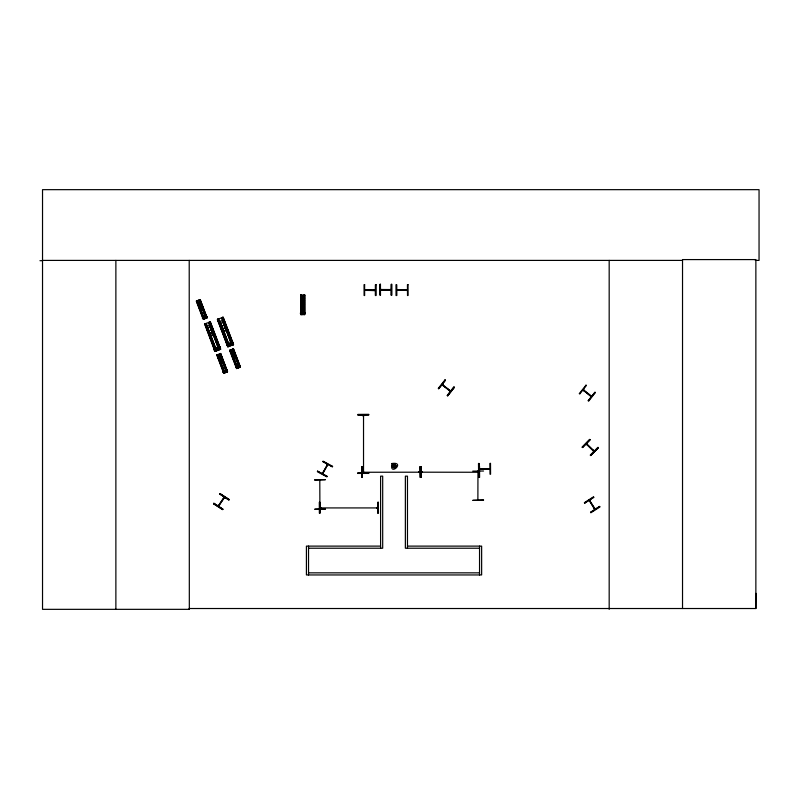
<?xml version="1.0" encoding="UTF-8"?>
<svg xmlns="http://www.w3.org/2000/svg" width="799" height="799" viewBox="0 0 799 799"><rect width="100%" height="100%" fill="white"/><g stroke="black" fill="none" stroke-linecap="round" stroke-linejoin="round"><path stroke-width="1.2" d="M755.315 260.404L759.05 260.404L759.05 189.663L42.527 189.663L42.527 609.337L189.323 609.337L189.223 608.518L755.864 608.518L755.974 593.347M322.237 473.667L323.275 472.788M327.21 465.408L326.831 464.968M225.458 371.455L224.978 371.585M586.246 443.835L593.987 451.385L593.387 450.276M363.605 415.031L363.155 416.169L363.146 414.971M363.086 471.879C362.636 474.017 363.705 469.792 363.525 472.848M441.967 384.679L450.376 391.47M443.135 385.128L442.256 384.359M450.686 391.081L449.398 390.691M591.39 396.713L582.97 389.922M591.689 396.324L590.411 395.934M393.927 467.884L396.154 466.326L394.596 464.099L392.369 465.657L393.927 467.884L394.316 465.687L394.207 466.296M394.316 465.687L394.596 464.099M363.096 415.2L363.585 415.939M363.565 472.698L363.295 471.71M319.78 508.434L320.379 508.424L319.84 508.434M477.882 500.014L477.892 499.465L478.431 499.984L477.882 500.014L477.962 471.1L477.982 472.299L477.972 471.76M478.451 471.59L477.922 471.18M587.365 444.404L586.566 443.545M302.951 314.307L302.581 313.528M322.297 473.447L327.72 464.349L322.626 473.847M590.012 501.023L589.702 501.512M594.366 508.663L595.285 509.193M224.549 497.248L218.327 505.967L219.385 505.238M223.56 497.777L223.97 498.037M224.379 497.407L223.54 497.897M224.419 497.437L218.746 506.107M319.84 480.089L320.389 480.459L319.8 480.029L319.9 508.913L319.89 508.374M319.93 507.545L320.988 507.954M479.12 468.693L480.209 468.594L480.409 469.213M327.39 464.169L326.871 465.128M327.83 464.399L322.646 473.697M332.594 466.306L332.314 466.836L322.846 461.612L323.096 461.153L332.574 466.356M364.644 289.917L365.912 290.407M391.27 289.558L380.494 289.498L381.772 290.047M396.624 289.917L397.822 290.287M589.093 500.354L594.846 509.522L589.472 500.244L589.742 501.363M205.233 318.232L204.604 317.662M230.791 345.188L230.212 345.448L230.711 344.878L229.882 344.569L230.482 344.109L229.703 344.369M213.553 503.73L213.882 503.23L222.921 509.163L222.631 509.602L213.553 503.73L222.661 509.562M219.755 494.152L220.085 493.642L229.163 499.515L228.834 500.024L219.795 494.092M218.327 505.967L224.08 497.078M438.611 388.674L445.313 380.194M442.406 384.479L442.027 384.878L450.536 390.901M453.912 386.986L447.21 395.465L447.69 395.845L454.381 387.355L453.912 386.986L447.33 395.565M447.65 395.815L454.351 387.325M583.12 390.102L584.039 390.142L583.929 390.821M595.355 392.569L588.693 401.088L588.224 400.708L594.925 392.229L595.395 392.599M588.244 400.728L595.045 392.319M363.525 472.199L362.327 472.199M376.838 507.984C376.748 506.566 376.209 508.903 377.697 507.924L320.049 507.924L321.068 507.994M420.204 471.829C418.726 470.831 419.016 473.268 419.225 471.72M362.546 472.259L420.204 472.199M422.132 472.219L422.162 471.71M422.122 471.76L422.052 472.289M489.957 469.213L480.169 469.213L480.179 468.643M421.073 472.189L478.891 472.259M489.797 469.043L488.958 468.524L488.688 469.123M364.644 290.287L375.46 290.526L364.823 290.407L364.873 289.857M381.523 289.967L381.443 289.438M391.13 289.967L380.494 289.987L391.051 290.037M393.028 467.465L394.067 466.226M394.456 465.757L395.495 464.519M582.601 447.57L582.171 447.15L589.722 439.41L590.151 439.83L582.551 447.51M582.211 447.18L589.762 439.45M582.491 447.46L590.042 439.73M593.907 451.475L586.286 444.044L586.706 443.685M587.095 444.833L587.245 444.204M593.008 450.596L593.587 450.396M590.341 455.12L590.771 455.54L598.281 447.76M590.771 455.54L598.321 447.8L597.892 447.38M584.628 503.05L593.727 497.208M584.668 503.11L593.807 497.338L593.477 496.828L584.379 502.671L584.708 503.17M594.186 508.494L594.826 508.364M599.659 506.456L590.551 512.269L590.87 512.778L599.969 506.936L599.64 506.426L590.591 512.339M217.358 350.072L217.937 349.722L217.268 349.852L217.847 349.503L216.998 348.963M225.318 372.304L225.068 371.405M238.172 367.68L238.172 366.681M583.21 389.622L591.55 396.134M320.279 508.863L320.269 508.374M200.159 299.565L196.264 301.063L203.206 319.31L207.091 317.822L200.159 299.565L207.011 317.852M197.233 302.811L200.599 301.533M197.703 304.049L201.078 302.771M198.412 305.897L201.777 304.619M199.031 307.545L202.397 306.267M199.73 309.403L203.106 308.124M202.756 317.343L206.122 316.064M202.387 318.082L206.881 316.374M202.447 318.222L206.941 316.514M204.494 317.662L205.023 317.453L204.504 317.682M204.504 324.064L210.337 321.827L220.704 349.203L214.901 351.43M205.952 326.691L211.006 324.774M218.806 322.067L223.86 320.149M206.651 328.549L211.705 326.631M219.505 323.925L224.559 322.007M207.71 331.325L212.764 329.408M220.564 326.701L225.618 324.784M208.639 333.792L213.693 331.875M221.493 329.168L226.546 327.25M209.698 336.569L214.751 334.651M222.551 331.945L227.605 330.027M214.222 348.484L219.276 346.566M227.086 343.86L232.139 341.942M213.683 349.592L220.414 347.026M213.762 349.802L220.504 347.235M226.536 344.968L233.278 342.401M226.616 345.178L233.358 342.611M216.849 348.993L217.628 348.644M217.278 350.142L218.077 349.832M217.418 350.501L218.217 350.192M227.755 346.806L233.588 344.569L223.161 317.203L217.358 319.44L227.775 346.806L217.478 319.39M220.634 353.458L216.739 354.956L223.69 373.203L227.565 371.715L220.634 353.458L227.485 371.745M232.299 349.283L233.488 348.833L240.419 367.091L236.534 368.589L229.603 350.332L233.228 348.953L240.159 367.19M217.708 356.714L221.073 355.425M230.561 352.089L233.937 350.801M218.177 357.952L221.553 356.664M231.031 353.328L234.407 352.039M218.886 359.8L222.252 358.521M231.74 355.175L235.106 353.897M219.505 361.448L222.871 360.169M232.359 356.823L235.725 355.545M220.204 363.295L223.58 362.017M233.058 358.671L236.434 357.393M223.231 371.245L226.596 369.967M236.085 366.621L239.46 365.343M222.861 371.984L227.355 370.277M222.921 372.124L227.415 370.416M235.725 367.36L240.219 365.652M235.775 367.5L240.269 365.792M238.122 367.72L238.651 367.52M225.358 372.594L225.887 372.384M392.459 466.646L393.967 466.097M394.546 465.887L396.064 465.338M362.546 471.77L363.575 471.869M421.293 471.75L422.272 471.8M479.35 468.633L489.827 468.623M489.717 469.113L479.24 469.073L489.947 469.123M365.782 290.367L365.622 289.797M374.481 289.857L374.252 290.287M396.853 289.857L407.44 289.917M406.461 289.857L406.232 290.287M229.862 344.339L230.382 344.129M390.302 289.438L390.032 290.047M589.412 500.154L595.175 509.033M407.44 290.407L396.624 290.287M357.932 415.001L368.738 414.931L368.738 414.331L357.932 414.401L357.932 415.001L368.738 414.781M420.164 466.606L421.043 466.596L421.103 477.403L420.234 477.422L420.164 466.606L420.314 477.422M362.436 472.199L363.295 471.76M477.972 471.7L478.951 471.81L477.862 471.819M419.115 472.209L420.094 472.199M421.183 472.189L422.162 472.179M357.932 473.487L357.932 472.888L368.738 472.818L368.748 473.417L357.932 473.437M357.932 472.958L368.748 472.968M477.862 472.189L478.841 472.189M478.561 474.296L479.16 474.286L479.09 463.48L478.491 463.48L478.611 474.286M362.356 477.422L361.757 477.422L361.687 466.616L362.287 466.606L362.356 477.422L362.207 466.606M378.376 502.321L377.777 502.331L377.847 513.138L378.446 513.138L378.327 502.331M320.049 507.924L321.018 507.545M376.719 507.555L377.807 507.545M483.555 471.011L472.738 471.12M314.676 479.919L325.483 479.66L314.676 479.989M483.555 500.104L472.748 500.364L483.555 500.024M325.493 508.973L314.686 509.233L325.493 508.903M39.95 260.704L42.527 260.694M42.527 260.404L682.526 260.404M364.753 289.917L375.31 289.877M396.733 290.287L407.21 290.407L407.32 289.817L406.262 289.857L406.222 290.536M304.848 295.031L300.684 295.041L300.694 314.566L300.774 295.041M391.27 295.151L391.88 295.151L391.88 284.334L391.27 284.334L391.27 295.151L391.35 284.334M396.624 295.51L396.024 295.51L396.024 284.694L396.624 284.694L396.624 295.51L396.554 284.694M300.963 297.028L304.569 297.028M300.963 298.347L304.569 298.347M300.963 300.324L304.569 300.324M300.953 302.092L304.559 302.092M300.953 304.069L304.559 304.069M300.963 312.569L304.569 312.569M300.364 313.128L305.168 313.128M300.364 313.278L305.168 313.278M300.684 314.566L304.848 314.556L304.759 295.031M380.594 546.116L306.417 546.116L306.417 574.95L481.637 574.95L481.637 546.116L407.47 546.116M308.524 548.224L382.691 548.224L382.691 476.154L380.594 476.154L380.594 548.224M479.54 548.224L405.363 548.224L405.363 476.154L407.47 476.154L407.47 548.224M308.524 572.843L479.54 572.843M397.602 289.797L397.892 290.407M392.369 465.657L393.957 465.937M394.566 466.047L396.154 466.326M391.051 289.498L390.072 289.927M320.269 479.979L320.279 480.519M583.669 390.611L584.009 390.182M591.36 396.634L583.06 389.982M375.45 289.917L374.282 289.857L374.242 290.536M442.656 385.368L442.996 384.938M322.876 461.542L332.384 466.706M317.612 471.25L327.081 476.474M220.055 493.692L229.133 499.565M219.835 494.022L228.913 499.894M213.802 503.35L222.881 509.223M442.286 384.449L450.596 391.011M392.788 464.758L394.027 465.797M394.496 466.187L395.735 467.225M586.586 443.645L594.166 451.036M223.071 317.243L233.468 344.619M222.841 317.333L233.188 344.719M222.741 317.373L233.138 344.739M232.918 344.818L222.522 317.453L232.799 344.868M222.212 317.573L232.579 344.948M222.082 317.622L232.479 344.988M225.757 327.97L221.862 317.702L232.199 345.098M226.626 330.247L231.39 342.791M221.543 317.822L225.438 328.089M226.307 330.367L231.071 342.911M233.408 348.873L240.339 367.121M222.302 320.149L225.308 328.139M226.207 330.406L230.941 342.961M233.038 349.003L239.98 367.26L232.978 349.033M231.44 345.388L229.892 345.967M232.749 349.113L239.75 367.35M232.759 350.421L238.801 366.401M238.991 367.64L237.962 368.029M220.005 321.048L223.011 329.038L219.875 321.098M223.88 331.315L229.503 346.147L223.78 331.355M231.201 351.031L236.774 365.892M218.736 318.921L229.183 346.267M230.551 349.972L237.483 368.229L230.512 349.982M219.555 321.218L220.414 323.495M221.283 325.782L222.581 329.198M223.45 331.485L229.083 346.307M219.335 321.298L222.362 329.288M223.231 331.565L228.864 346.386M230.272 350.082L236.844 367.17M219.206 321.348L228.764 346.426M237.043 368.399L230.132 350.132L236.983 368.419M218.127 319.151L228.544 346.506M218.027 319.191L228.424 346.556M229.862 350.232L236.794 368.489M217.797 319.27L228.194 346.646M217.747 319.29L228.105 346.676M210.207 321.867L220.604 349.243M209.987 321.957L220.334 349.343M209.887 321.997L220.284 349.363M209.668 322.077L220.065 349.443M209.538 322.127L219.945 349.493M209.757 323.345L211.086 326.761M211.945 329.038L219.725 349.572M209.658 323.385L210.956 326.801M211.825 329.088L219.625 349.612M209.867 324.614L210.736 326.891M211.595 329.168L212.904 332.594M213.762 334.871L218.527 347.415M208.948 322.347L219.345 349.722M208.679 322.446L210.417 327.011M211.276 329.288L218.207 347.535M199.89 299.665L206.831 317.922M208.559 322.496L218.107 347.575M220.334 353.577L227.306 371.815M199.71 299.735L206.641 317.992L199.63 299.765M220.184 353.627L227.116 371.885L220.105 353.667M199.5 299.815L206.422 318.072M218.576 350.012L217.038 350.591M219.895 353.737L226.916 371.964M198.991 300.005L205.992 318.242M219.885 355.056L225.528 369.877M205.663 318.362L204.634 318.751M226.137 372.264L225.098 372.654M206.282 323.385L207.99 327.96M208.879 330.237L215.78 348.484M197.802 301.782L203.935 317.732M207.021 325.722L215.68 348.524M217.907 354.516L224.859 372.763M197.223 300.694L204.154 318.951L197.183 300.714M205.872 323.545L216.269 350.911M217.698 354.596L224.629 372.853L217.658 354.606M206.691 325.842L209.728 333.822M210.596 336.109L215.36 348.654M197.353 301.952L203.875 319.061M206.472 325.922L216.01 351.011M217.398 354.706L224.349 372.953M197.213 302.002L203.735 319.111M205.513 323.685L215.88 351.061M224.209 373.013L217.258 354.766L224.12 373.043M196.714 300.893L203.645 319.141M205.293 323.765L215.67 351.141M196.534 300.963L203.465 319.21M205.173 323.815L215.57 351.18M216.968 354.866L223.94 373.113M204.944 323.895L215.34 351.27M204.894 323.915L215.241 351.3M204.624 324.014L214.921 351.43M393.607 464.189L394.157 465.707M394.366 466.276L394.916 467.795M478.941 463.48L479.14 477.403M420.883 466.596L421.033 477.403M420.713 466.606L420.833 477.412M420.434 466.596L420.554 477.403M377.927 502.331L377.867 513.138M363.535 416.059L363.525 415.081L363.525 472.738M319.75 502.331L319.89 513.138M755.864 608.518L755.864 259.585L682.526 259.585L682.526 608.518M609.178 260.404L609.178 609.337M479.54 546.116L479.54 574.95M380.314 284.334L380.444 295.151M375.53 284.694L375.48 295.51M308.524 546.116L308.524 574.95M304.559 295.031L304.569 314.556M304.529 295.031L304.529 314.556M304.369 295.031L304.289 314.556M304.129 314.556L303.83 295.031M303.58 296.249L303.67 313.338M303.31 314.556L302.212 314.556M301.952 296.259L301.932 313.348L301.862 296.259M301.632 295.041L301.702 314.566M301.473 314.566L301.403 295.041L301.243 314.566M301.163 295.041L301.163 314.566M300.923 295.041L300.963 314.566M189.213 260.404L189.323 609.337M115.875 260.404L115.875 609.337M200.269 307.705C201.558 310.651 202.427 305.318 200.269 307.705M220.744 361.607C222.032 364.554 222.901 359.22 220.744 361.607M233.608 356.983C234.886 359.93 235.755 354.596 233.608 356.983M238.352 366.791L237.832 366.961L238.352 366.731M301.982 302.871C302.961 305.937 304.359 300.714 301.982 302.871M317.652 471.18L317.363 471.71L326.861 476.863L327.151 476.334L317.642 471.2M444.963 379.915L438.261 388.394L438.731 388.773L445.433 380.284L444.963 379.915M586.007 385.188L579.265 393.637L579.744 394.007L586.386 385.478L585.967 385.158M597.942 447.43L590.351 455.13L597.992 447.48M391.949 463.5C388.863 477.422 406.122 461.482 391.949 463.5M490.506 463.4L489.907 463.41L490.047 474.216L490.576 474.216L490.506 463.4M479.52 466.586L478.921 466.596L478.991 477.403L479.59 477.403L479.52 466.586M319.9 502.331L319.3 502.331L319.36 513.148L319.97 513.138L319.87 502.331M380.464 284.334L379.865 284.334L379.865 295.151L380.464 295.151L380.464 284.334M364.644 284.694L364.044 284.694L364.094 295.51L364.644 295.51L364.624 284.694M376.059 284.694L375.45 284.694L375.45 295.51L376.059 295.51L376.009 284.694M408.039 284.694L407.44 284.694L407.51 295.51L408.039 295.51L407.989 284.694M303.041 313.478L302.471 313.478L303.041 313.508M239.5 367.44L232.599 349.173L239.47 367.46M206.172 318.172L199.271 299.905L206.142 318.182M226.646 372.064L219.745 353.797L226.616 372.084M223.79 330.526A1.198 1.198 0 0 0 225.737 329.787A1.198 1.198 0 0 0 224.12 328.479A1.198 1.198 0 0 0 223.79 330.526M210.936 335.151A1.198 1.198 0 0 0 212.884 334.411A1.198 1.198 0 0 0 211.266 333.103A1.198 1.198 0 0 0 210.936 335.151"/></g></svg>
